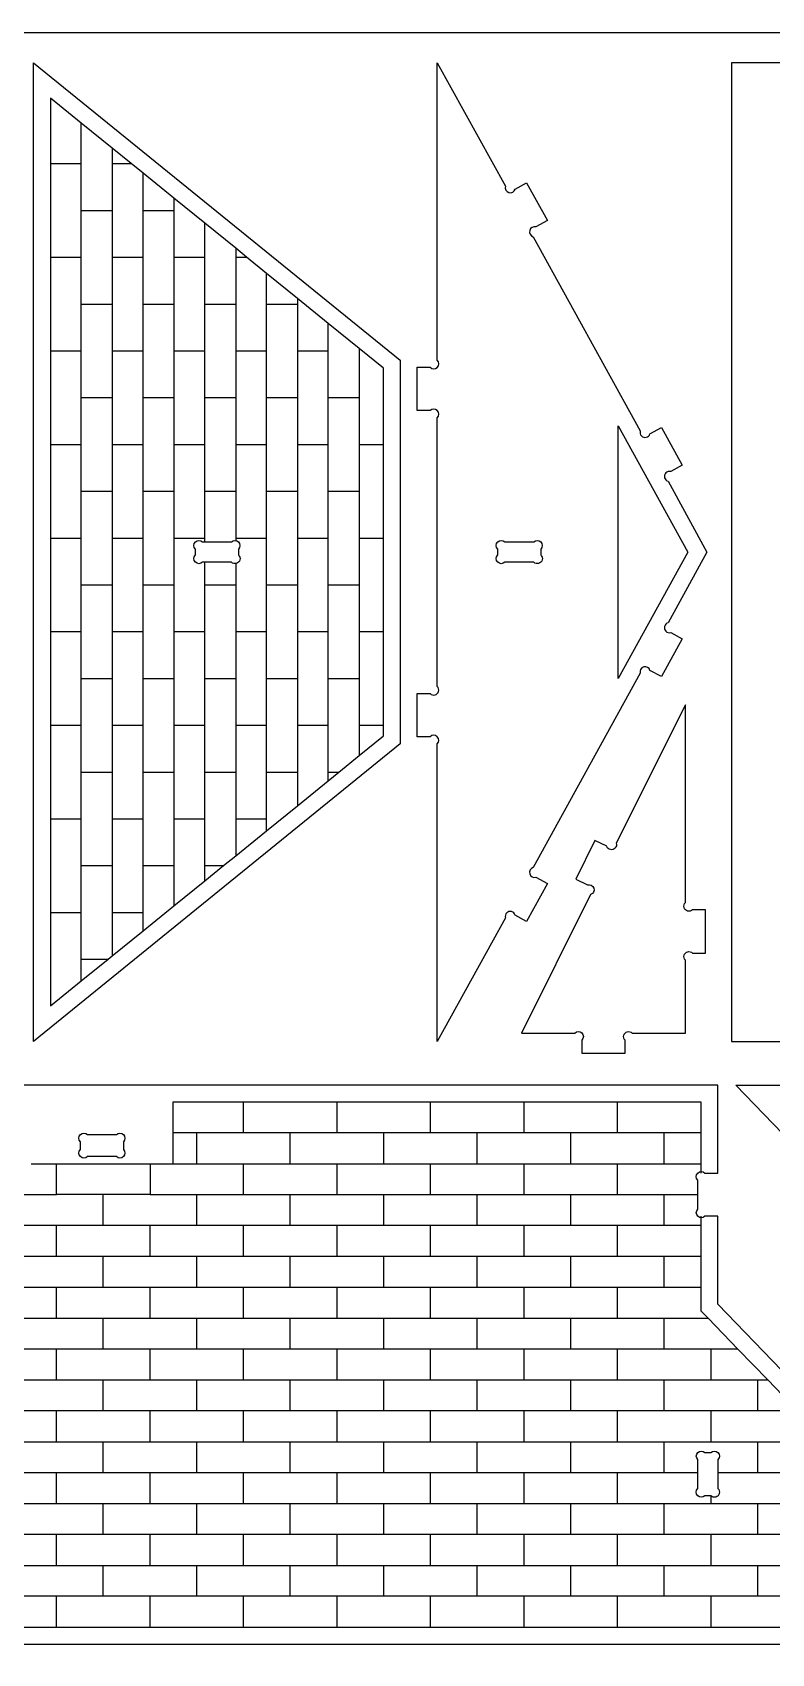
# Model space of a CAD drawing. Extents: x -2.7 to 43.2, y 4.7 to 37.6.
# Drawn here: x 10.9 to 20.05, y 17.55 to 37.59 of the extents above; entities that cross this region are included whole.
import ezdxf

# ---------------------------------------------------------------- set-up
doc = ezdxf.new("R2010")
doc.units = 0
doc.header["$MEASUREMENT"] = 0
doc.layers.get('0').update_dxf_attribs({"linetype": 'CONTINUOUS'})
doc.layers.add('ENGRAVING', color=1, linetype='CONTINUOUS')

msp = doc.modelspace()

# ---------------------------------------------------------------- linework, layer by layer
for points in [[(-2.661, 4.677), (-2.661, 37.59), (43.214, 37.59), (43.214, 4.677)], [(10.916, 25.117), (10.916, 37.215), (15.453, 33.538), (15.453, 28.795)], [(19.551, 25.117), (42.914, 25.117), (42.914, 37.215), (19.551, 37.215)]]:
    msp.add_lwpolyline(points, close=True)
for points in [[(17.015, 26.601), (16.874, 26.679, 1), (16.754, 26.645), (15.911, 25.117), (15.911, 28.794, 1), (15.822, 28.883), (15.661, 28.883), (15.661, 29.417), (15.822, 29.417, 1), (15.911, 29.505), (15.911, 32.827, 1), (15.822, 32.916), (15.661, 32.916), (15.661, 33.45), (15.822, 33.45, 1), (15.911, 33.538), (15.911, 37.215), (16.754, 35.688, 1), (16.874, 35.653), (17.015, 35.731), (17.273, 35.264), (17.132, 35.185, 1), (17.097, 35.065), (18.422, 32.663, 1), (18.542, 32.628), (18.684, 32.706), (18.942, 32.239), (18.8, 32.161, 1), (18.766, 32.041), (19.248, 31.166), (18.766, 30.292, 1), (18.8, 30.172), (18.942, 30.093), (18.684, 29.626), (18.542, 29.704, 1), (18.422, 29.669), (17.097, 27.267, 1), (17.132, 27.147), (17.273, 27.069)], [(13.451, 31.203), (13.451, 31.13, -1), (13.363, 31.041), (13.034, 31.041), (13.006, 31.041, -1), (12.917, 31.13), (12.917, 31.203, -1), (13.006, 31.291), (13.034, 31.291), (13.363, 31.291, -1)], [(16.747, 31.291), (17.104, 31.291, -1), (17.192, 31.203), (17.192, 31.13, -1), (17.104, 31.041), (16.747, 31.041, -1), (16.658, 31.13), (16.658, 31.203, -1)], [(17.624, 27.123), (17.768, 27.051, -1), (17.808, 26.932), (16.952, 25.221), (17.611, 25.221, -1), (17.7, 25.133), (17.7, 24.971), (18.234, 24.971), (18.234, 25.133, -1), (18.322, 25.221), (18.981, 25.221), (18.981, 26.122, -1), (19.069, 26.21), (19.231, 26.21), (19.231, 26.744), (19.069, 26.744, -1), (18.981, 26.833), (18.981, 29.279), (18.125, 27.568, -1), (18.007, 27.529), (17.862, 27.601)], [(0.08, 17.668), (23.442, 17.668), (19.384, 21.868), (19.384, 22.956), (19.223, 22.956, -1), (19.134, 23.044), (19.134, 23.401, -1), (19.223, 23.49), (19.384, 23.49), (19.384, 24.577), (4.138, 24.577), (4.138, 23.49), (4.3, 23.49, -1), (4.388, 23.401), (4.388, 23.044, -1), (4.3, 22.956), (4.138, 22.956), (4.138, 21.868)], [(23.663, 17.669), (23.663, 18.756), (23.824, 18.756, 1), (23.913, 18.844), (23.913, 19.201, 1), (23.824, 19.29), (23.663, 19.29), (23.663, 20.377), (19.604, 24.577), (42.967, 24.577), (38.909, 20.377), (38.909, 19.29), (38.747, 19.29, 1), (38.659, 19.201), (38.659, 18.844, 1), (38.747, 18.756), (38.909, 18.756), (38.909, 17.669)], [(12.028, 23.877), (12.028, 23.781, -1), (11.94, 23.693), (11.583, 23.693, -1), (11.494, 23.781), (11.494, 23.877, -1), (11.583, 23.965), (11.94, 23.965, -1)], [(19.384, 19.786), (19.384, 19.59, -1), (19.296, 19.501), (19.223, 19.501, -1), (19.134, 19.59), (19.134, 19.786), (19.134, 19.947, -1), (19.223, 20.035), (19.296, 20.035, -1), (19.384, 19.947)]]:
    msp.add_lwpolyline(points, format="xyb", close=True)
at = {"layer": 'ENGRAVING'}
for points in [[(11.124, 36.778), (11.124, 35.968)], [(11.506, 36.468), (11.124, 36.778)], [(11.888, 36.159), (11.506, 36.468)], [(11.506, 35.389), (11.506, 35.968), (11.506, 36.468)], [(11.888, 36.159), (11.888, 35.968), (11.888, 35.389)], [(12.124, 35.968), (11.888, 36.159)], [(11.124, 35.968), (11.124, 34.811), (11.124, 33.654)], [(11.124, 35.968), (11.506, 35.968)], [(11.888, 35.968), (12.124, 35.968)], [(12.27, 35.849), (12.124, 35.968)], [(12.27, 35.389), (12.27, 35.849)], [(12.652, 35.54), (12.27, 35.849)], [(13.034, 35.23), (12.652, 35.54)], [(12.652, 35.54), (12.652, 35.389)], [(11.506, 35.389), (11.888, 35.389)], [(11.506, 34.811), (11.506, 35.389)], [(11.888, 34.811), (12.27, 34.811), (12.27, 35.389)], [(11.888, 35.389), (11.888, 34.811)], [(12.27, 35.389), (12.652, 35.389)], [(12.652, 35.389), (12.652, 34.811)], [(13.797, 34.611), (13.551, 34.811), (13.416, 34.921), (13.034, 35.23)], [(13.034, 34.811), (13.034, 35.23)], [(13.416, 34.921), (13.416, 34.811)], [(11.124, 34.811), (11.506, 34.811)], [(11.506, 34.232), (11.506, 34.811)], [(11.888, 34.811), (11.888, 34.232)], [(12.27, 34.232), (12.27, 34.811)], [(12.652, 34.811), (12.652, 34.232)], [(12.652, 34.811), (13.034, 34.811)], [(13.034, 34.232), (13.034, 34.811)], [(13.416, 34.811), (13.416, 34.232)], [(13.416, 34.811), (13.551, 34.811)], [(14.179, 34.302), (13.797, 34.611)], [(13.797, 34.232), (13.797, 34.611)], [(14.561, 33.992), (14.179, 34.302)], [(14.179, 34.302), (14.179, 34.232)], [(11.506, 33.654), (11.506, 34.232)], [(11.506, 34.232), (11.888, 34.232)], [(11.888, 34.232), (11.888, 33.654)], [(12.27, 33.654), (12.27, 34.232)], [(12.27, 34.232), (12.652, 34.232)], [(12.652, 34.232), (12.652, 33.654)], [(13.034, 34.232), (13.416, 34.232)], [(13.034, 33.654), (13.034, 34.232)], [(13.416, 34.232), (13.416, 33.654)], [(13.797, 34.232), (14.179, 34.232)], [(13.797, 33.654), (13.797, 34.232)], [(14.179, 34.232), (14.179, 33.654)], [(14.561, 33.075), (14.561, 33.654), (14.561, 33.992)], [(14.943, 33.683), (14.561, 33.992)], [(15.244, 33.438), (14.943, 33.683)], [(14.943, 33.683), (14.943, 33.075)], [(11.124, 33.654), (11.124, 32.497)], [(11.124, 33.654), (11.506, 33.654)], [(11.506, 33.075), (11.506, 33.654)], [(11.888, 33.654), (12.27, 33.654)], [(11.888, 33.654), (11.888, 33.075)], [(12.27, 32.497), (12.27, 33.075), (12.27, 33.654)], [(12.652, 33.654), (12.652, 33.075)], [(12.652, 33.654), (13.034, 33.654)], [(13.034, 33.075), (13.034, 33.654)], [(13.416, 33.654), (13.416, 33.075)], [(13.416, 33.654), (13.797, 33.654)], [(13.797, 33.075), (13.797, 33.654)], [(14.179, 33.654), (14.561, 33.654)], [(14.179, 33.654), (14.179, 33.075)], [(15.244, 29.026), (15.244, 30.183), (15.244, 31.34), (15.244, 32.497), (15.244, 33.438)], [(11.506, 32.497), (11.506, 33.075)], [(11.506, 33.075), (11.888, 33.075)], [(11.888, 33.075), (11.888, 32.497)], [(12.27, 33.075), (12.652, 33.075)], [(12.652, 33.075), (12.652, 32.497)], [(13.034, 33.075), (13.416, 33.075)], [(13.034, 32.497), (13.034, 33.075)], [(13.416, 33.075), (13.416, 32.497), (13.416, 31.918)], [(13.797, 31.918), (13.797, 32.497), (13.797, 33.075), (14.179, 33.075), (14.179, 32.497)], [(14.561, 33.075), (14.943, 33.075)], [(14.561, 32.497), (14.561, 33.075)], [(14.943, 33.075), (14.943, 32.497)], [(11.124, 32.497), (11.506, 32.497)], [(11.124, 32.497), (11.124, 31.34)], [(11.506, 31.918), (11.506, 32.497)], [(11.888, 32.497), (12.27, 32.497)], [(11.888, 32.497), (11.888, 31.918)], [(12.27, 31.34), (12.27, 31.918), (12.27, 32.497)], [(12.652, 32.497), (12.652, 31.918)], [(12.652, 32.497), (13.034, 32.497)], [(13.034, 31.918), (13.034, 32.497)], [(13.416, 32.497), (13.797, 32.497)], [(14.179, 32.497), (14.179, 31.918)], [(14.179, 32.497), (14.561, 32.497)], [(14.561, 31.918), (14.561, 32.497)], [(14.943, 32.497), (15.244, 32.497)], [(14.943, 32.497), (14.943, 31.918)], [(11.506, 30.761), (11.506, 31.34), (11.506, 31.918), (11.888, 31.918), (11.888, 31.34), (11.888, 30.761)], [(12.27, 31.918), (12.652, 31.918), (12.652, 31.34), (12.652, 30.761)], [(13.034, 31.34), (13.034, 31.918)], [(13.034, 31.918), (13.416, 31.918), (13.416, 31.34)], [(13.797, 31.34), (13.797, 31.918)], [(13.797, 31.918), (14.179, 31.918)], [(14.179, 31.918), (14.179, 31.34)], [(14.561, 31.34), (14.561, 31.918)], [(14.561, 31.918), (14.943, 31.918)], [(14.943, 31.918), (14.943, 31.34)], [(11.124, 31.34), (11.506, 31.34)], [(11.124, 31.34), (11.124, 30.183)], [(11.888, 31.34), (12.27, 31.34)], [(12.27, 30.761), (12.27, 31.34)], [(12.652, 31.34), (13.034, 31.34)], [(13.034, 31.291), (13.034, 31.34)], [(13.416, 31.34), (13.797, 31.34)], [(13.416, 31.34), (13.416, 31.309)], [(13.797, 30.761), (13.797, 31.34)], [(14.179, 31.34), (14.179, 30.761)], [(14.179, 31.34), (14.561, 31.34)], [(14.561, 30.761), (14.561, 31.34)], [(14.943, 31.34), (14.943, 30.761)], [(14.943, 31.34), (15.244, 31.34)], [(13.034, 30.761), (13.034, 31.041)], [(13.416, 31.023), (13.416, 30.761)], [(11.506, 29.604), (11.506, 30.183), (11.506, 30.761), (11.888, 30.761), (11.888, 30.183)], [(12.27, 30.761), (12.652, 30.761)], [(12.27, 30.183), (12.27, 30.761)], [(12.652, 30.761), (12.652, 30.183)], [(13.034, 30.761), (13.416, 30.761)], [(13.034, 30.183), (13.034, 30.761)], [(13.416, 30.761), (13.416, 30.183)], [(13.797, 30.761), (14.179, 30.761)], [(13.797, 30.183), (13.797, 30.761)], [(14.179, 30.761), (14.179, 30.183)], [(14.561, 30.183), (14.561, 30.761)], [(14.561, 30.761), (14.943, 30.761), (14.943, 30.183), (14.943, 29.604)], [(11.124, 30.183), (11.124, 29.026)], [(11.124, 30.183), (11.506, 30.183)], [(11.888, 30.183), (12.27, 30.183)], [(11.888, 30.183), (11.888, 29.604)], [(12.27, 29.604), (12.27, 30.183)], [(12.652, 30.183), (13.034, 30.183)], [(12.652, 30.183), (12.652, 29.604)], [(13.034, 29.604), (13.034, 30.183)], [(13.416, 30.183), (13.797, 30.183)], [(13.416, 30.183), (13.416, 29.604)], [(13.797, 29.604), (13.797, 30.183)], [(14.179, 30.183), (14.561, 30.183)], [(14.179, 30.183), (14.179, 29.604)], [(14.561, 29.604), (14.561, 30.183)], [(14.943, 30.183), (15.244, 30.183)], [(11.506, 29.604), (11.888, 29.604)], [(11.506, 29.026), (11.506, 29.604)], [(11.888, 29.604), (11.888, 29.026)], [(12.27, 29.026), (12.27, 29.604)], [(12.27, 29.604), (12.652, 29.604)], [(12.652, 29.604), (12.652, 29.026)], [(13.034, 29.026), (13.034, 29.604)], [(13.034, 29.604), (13.416, 29.604)], [(13.416, 29.604), (13.416, 29.026)], [(13.797, 29.026), (13.797, 29.604)], [(13.797, 29.604), (14.179, 29.604)], [(14.179, 29.604), (14.179, 29.026)], [(14.561, 29.604), (14.943, 29.604)], [(14.561, 29.026), (14.561, 29.604)], [(14.943, 29.604), (14.943, 29.026)], [(11.124, 29.026), (11.506, 29.026)], [(11.124, 29.026), (11.124, 27.869)], [(11.506, 28.447), (11.506, 29.026)], [(11.888, 29.026), (12.27, 29.026)], [(11.888, 29.026), (11.888, 28.447)], [(12.27, 28.447), (12.27, 29.026)], [(12.652, 29.026), (13.034, 29.026)], [(12.652, 29.026), (12.652, 28.447)], [(13.034, 28.447), (13.034, 29.026)], [(13.416, 29.026), (13.797, 29.026)], [(13.416, 29.026), (13.416, 28.447)], [(13.797, 28.447), (13.797, 29.026)], [(14.179, 29.026), (14.561, 29.026)], [(14.179, 29.026), (14.179, 28.447)], [(14.561, 28.447), (14.561, 29.026)], [(14.561, 28.447), (14.693, 28.447), (14.943, 28.65), (15.244, 28.894)], [(14.943, 29.026), (14.943, 28.65)], [(14.943, 29.026), (15.244, 29.026)], [(15.244, 28.894), (15.244, 29.026)], [(11.506, 27.869), (11.506, 28.447)], [(11.506, 28.447), (11.888, 28.447)], [(11.888, 28.447), (11.888, 27.869)], [(12.27, 27.869), (12.27, 28.447)], [(12.27, 28.447), (12.652, 28.447)], [(12.652, 28.447), (12.652, 27.869)], [(13.034, 27.102), (13.265, 27.29), (13.416, 27.412), (13.797, 27.721), (14.179, 28.031), (14.561, 28.34), (14.693, 28.447)], [(13.034, 27.29), (13.034, 27.869), (13.034, 28.447), (13.416, 28.447)], [(13.416, 28.447), (13.416, 27.869)], [(13.797, 27.869), (13.797, 28.447)], [(13.797, 28.447), (14.179, 28.447)], [(14.179, 28.447), (14.179, 28.031)], [(14.561, 28.34), (14.561, 28.447)], [(11.124, 27.869), (11.506, 27.869)], [(11.124, 27.869), (11.124, 26.712), (11.124, 25.555), (11.506, 25.864), (11.838, 26.133)], [(11.506, 27.29), (11.506, 27.869)], [(11.888, 27.869), (11.888, 27.29)], [(11.888, 27.869), (12.27, 27.869)], [(12.27, 27.29), (12.27, 27.869)], [(12.652, 27.869), (13.034, 27.869)], [(12.652, 27.869), (12.652, 27.29)], [(13.416, 27.869), (13.797, 27.869)], [(13.416, 27.869), (13.416, 27.412)], [(13.797, 27.721), (13.797, 27.869)], [(11.506, 26.712), (11.506, 27.29)], [(11.506, 27.29), (11.888, 27.29)], [(11.888, 27.29), (11.888, 26.712)], [(12.27, 26.712), (12.27, 27.29)], [(12.27, 27.29), (12.652, 27.29)], [(12.652, 27.29), (12.652, 26.793)], [(13.034, 27.29), (13.265, 27.29)], [(13.034, 27.102), (13.034, 27.29)], [(12.652, 26.793), (13.034, 27.102)], [(11.124, 26.712), (11.506, 26.712)], [(11.506, 26.133), (11.506, 26.712)], [(11.888, 26.712), (12.27, 26.712)], [(11.888, 26.712), (11.888, 26.174)], [(12.27, 26.483), (12.652, 26.793)], [(12.27, 26.483), (12.27, 26.712)], [(11.888, 26.174), (12.27, 26.483)], [(11.506, 25.864), (11.506, 26.133)], [(11.506, 26.133), (11.838, 26.133)], [(11.838, 26.133), (11.888, 26.174)], [(12.637, 24.368), (12.637, 23.986)], [(13.514, 24.368), (12.637, 24.368)], [(14.671, 23.986), (14.092, 23.986), (13.514, 23.986), (13.514, 24.368)], [(14.671, 24.368), (13.514, 24.368)], [(14.671, 23.986), (14.671, 24.368)], [(15.828, 24.368), (14.671, 24.368)], [(15.828, 23.986), (15.828, 24.368)], [(16.985, 24.368), (15.828, 24.368)], [(18.142, 23.986), (17.563, 23.986), (16.985, 23.986), (16.985, 24.368)], [(18.142, 24.368), (16.985, 24.368)], [(19.176, 24.368), (18.142, 24.368)], [(18.142, 23.986), (18.142, 24.368)], [(19.176, 23.986), (19.176, 24.368)], [(12.637, 23.986), (12.637, 23.605)], [(12.935, 23.986), (12.637, 23.986)], [(13.514, 23.986), (12.935, 23.986)], [(12.935, 23.605), (12.935, 23.986)], [(14.092, 23.605), (14.092, 23.986)], [(15.249, 23.986), (14.671, 23.986)], [(15.828, 23.986), (15.249, 23.986)], [(15.249, 23.605), (15.249, 23.986)], [(16.406, 23.986), (15.828, 23.986)], [(16.985, 23.986), (16.406, 23.986)], [(16.406, 23.605), (16.406, 23.986)], [(17.563, 23.605), (17.563, 23.986)], [(18.72, 23.986), (18.142, 23.986)], [(18.72, 23.605), (18.72, 23.986)], [(19.176, 23.986), (18.72, 23.986)], [(19.176, 23.605), (19.176, 23.986)], [(10.885, 23.605), (11.2, 23.605)], [(12.357, 23.223), (11.778, 23.223), (11.2, 23.223), (11.2, 23.605), (12.357, 23.605)], [(12.357, 23.605), (12.357, 23.223)], [(12.357, 23.605), (12.637, 23.605)], [(12.637, 23.605), (12.935, 23.605)], [(12.935, 23.605), (13.514, 23.605)], [(13.514, 23.223), (13.514, 23.605), (14.092, 23.605)], [(14.092, 23.605), (14.671, 23.605)], [(14.671, 23.605), (15.249, 23.605)], [(14.671, 23.223), (14.671, 23.605)], [(15.249, 23.605), (15.828, 23.605)], [(15.828, 23.223), (15.828, 23.605)], [(15.828, 23.605), (16.406, 23.605)], [(16.406, 23.605), (16.985, 23.605)], [(16.985, 23.223), (16.985, 23.605), (17.563, 23.605)], [(17.563, 23.605), (18.142, 23.605)], [(18.142, 23.605), (18.72, 23.605)], [(18.142, 23.223), (18.142, 23.605)], [(18.72, 23.605), (19.176, 23.605)], [(19.176, 23.49), (19.176, 23.605)], [(10.621, 23.223), (11.2, 23.223)], [(11.778, 22.841), (11.778, 23.223)], [(12.357, 23.223), (12.935, 23.223)], [(12.935, 22.841), (12.935, 23.223)], [(12.935, 23.223), (13.514, 23.223), (14.092, 23.223)], [(14.092, 23.223), (14.671, 23.223)], [(14.092, 22.841), (14.092, 23.223)], [(14.671, 23.223), (15.249, 23.223)], [(15.249, 23.223), (15.828, 23.223)], [(15.249, 22.841), (15.249, 23.223)], [(15.828, 23.223), (16.406, 23.223)], [(16.406, 22.841), (16.406, 23.223)], [(16.406, 23.223), (16.985, 23.223)], [(16.985, 23.223), (17.563, 23.223)], [(17.563, 22.841), (17.563, 23.223), (18.142, 23.223), (18.72, 23.223)], [(18.72, 22.841), (18.72, 23.223)], [(18.72, 23.223), (19.134, 23.223)], [(19.176, 22.841), (19.176, 22.956)], [(11.2, 22.459), (10.621, 22.459), (10.043, 22.459), (10.043, 22.841)], [(11.2, 22.841), (10.621, 22.841)], [(11.778, 22.841), (11.2, 22.841)], [(11.2, 22.459), (11.2, 22.841)], [(12.357, 22.841), (11.778, 22.841)], [(13.514, 22.459), (12.935, 22.459), (12.357, 22.459), (12.357, 22.841)], [(12.935, 22.841), (12.357, 22.841)], [(13.514, 22.841), (12.935, 22.841)], [(14.092, 22.459), (13.514, 22.459), (13.514, 22.841)], [(14.092, 22.841), (13.514, 22.841)], [(14.671, 22.841), (14.092, 22.841)], [(15.828, 22.459), (15.249, 22.459), (14.671, 22.459), (14.671, 22.841)], [(15.249, 22.841), (14.671, 22.841)], [(15.828, 22.841), (15.249, 22.841)], [(15.828, 22.459), (15.828, 22.841)], [(16.406, 22.841), (15.828, 22.841)], [(16.985, 22.841), (16.406, 22.841)], [(18.142, 22.459), (17.563, 22.459), (16.985, 22.459), (16.985, 22.841)], [(17.563, 22.841), (16.985, 22.841)], [(18.142, 22.841), (17.563, 22.841)], [(18.142, 22.459), (18.142, 22.841)], [(18.72, 22.841), (18.142, 22.841)], [(19.176, 22.841), (18.72, 22.841)], [(19.176, 22.459), (19.176, 22.841)], [(11.778, 22.077), (11.2, 22.077), (10.621, 22.077), (10.621, 22.459)], [(11.778, 22.459), (11.2, 22.459)], [(12.357, 22.459), (11.778, 22.459)], [(11.778, 22.077), (11.778, 22.459)], [(12.935, 22.077), (12.935, 22.459)], [(15.249, 22.077), (14.671, 22.077), (14.092, 22.077), (14.092, 22.459)], [(14.671, 22.459), (14.092, 22.459)], [(15.249, 22.077), (15.249, 22.459)], [(16.406, 22.459), (15.828, 22.459)], [(16.985, 22.459), (16.406, 22.459)], [(16.406, 22.077), (16.406, 22.459)], [(18.72, 22.077), (18.142, 22.077), (17.563, 22.077), (17.563, 22.459)], [(18.72, 22.459), (18.142, 22.459)], [(18.72, 22.077), (18.72, 22.459)], [(19.176, 22.459), (18.72, 22.459)], [(19.176, 22.077), (19.176, 22.459)], [(11.2, 21.695), (11.2, 22.077)], [(12.357, 22.077), (11.778, 22.077)], [(12.357, 21.695), (12.357, 22.077)], [(12.935, 22.077), (12.357, 22.077)], [(13.514, 22.077), (12.935, 22.077)], [(13.514, 21.695), (13.514, 22.077)], [(14.092, 22.077), (13.514, 22.077)], [(14.671, 21.695), (14.671, 22.077)], [(15.828, 22.077), (15.249, 22.077)], [(15.828, 21.695), (15.828, 22.077)], [(16.406, 22.077), (15.828, 22.077)], [(16.985, 22.077), (16.406, 22.077)], [(16.985, 21.695), (16.985, 22.077)], [(17.563, 22.077), (16.985, 22.077)], [(18.142, 21.695), (18.142, 22.077)], [(19.176, 22.077), (18.72, 22.077)], [(19.176, 21.784), (19.176, 22.077)], [(11.2, 21.313), (10.621, 21.313), (10.621, 21.695), (11.2, 21.695), (11.778, 21.695)], [(11.778, 21.695), (12.357, 21.695)], [(11.778, 21.313), (11.778, 21.695)], [(12.357, 21.695), (12.935, 21.695)], [(12.935, 21.695), (13.514, 21.695)], [(12.935, 21.313), (12.935, 21.695)], [(13.514, 21.695), (14.092, 21.695)], [(15.249, 21.313), (14.671, 21.313), (14.092, 21.313), (14.092, 21.695), (14.671, 21.695), (15.249, 21.695)], [(15.249, 21.313), (15.249, 21.695)], [(15.249, 21.695), (15.828, 21.695), (16.406, 21.695)], [(17.563, 21.313), (16.985, 21.313), (16.406, 21.313), (16.406, 21.695), (16.985, 21.695), (17.563, 21.695)], [(17.563, 21.313), (17.563, 21.695)], [(17.563, 21.695), (18.142, 21.695), (18.72, 21.695)], [(19.63, 21.313), (19.299, 21.313), (18.72, 21.313), (18.72, 21.695), (19.261, 21.695)], [(19.261, 21.695), (19.176, 21.784)], [(19.63, 21.313), (19.261, 21.695)], [(11.778, 21.313), (11.2, 21.313)], [(11.2, 20.932), (11.2, 21.313)], [(12.357, 21.313), (11.778, 21.313)], [(12.357, 20.932), (12.357, 21.313)], [(12.935, 21.313), (12.357, 21.313)], [(13.514, 21.313), (12.935, 21.313)], [(13.514, 20.932), (13.514, 21.313)], [(14.092, 21.313), (13.514, 21.313)], [(14.671, 20.932), (14.671, 21.313)], [(15.828, 21.313), (15.249, 21.313)], [(15.828, 20.932), (15.828, 21.313)], [(16.406, 21.313), (15.828, 21.313)], [(16.985, 20.932), (16.985, 21.313)], [(18.142, 21.313), (17.563, 21.313)], [(18.142, 20.932), (18.142, 21.313)], [(18.72, 21.313), (18.142, 21.313)], [(19.299, 20.932), (19.299, 21.313)], [(19.999, 20.932), (19.63, 21.313)], [(10.621, 20.932), (11.2, 20.932)], [(11.2, 20.932), (11.778, 20.932)], [(11.778, 20.932), (12.357, 20.932)], [(11.778, 20.55), (11.778, 20.932)], [(12.357, 20.932), (12.935, 20.932)], [(12.935, 20.932), (13.514, 20.932)], [(12.935, 20.55), (12.935, 20.932)], [(13.514, 20.932), (14.092, 20.932)], [(14.092, 20.55), (14.092, 20.932)], [(14.092, 20.932), (14.671, 20.932)], [(14.671, 20.932), (15.249, 20.932)], [(15.249, 20.932), (15.828, 20.932)], [(15.828, 20.55), (15.249, 20.55), (15.249, 20.932)], [(15.828, 20.932), (16.406, 20.932)], [(16.406, 20.932), (16.985, 20.932)], [(16.406, 20.55), (16.406, 20.932)], [(16.985, 20.932), (17.563, 20.932)], [(18.72, 20.55), (18.142, 20.55), (17.563, 20.55), (17.563, 20.932), (18.142, 20.932), (18.72, 20.932)], [(18.72, 20.55), (18.72, 20.932)], [(18.72, 20.932), (19.299, 20.932)], [(19.299, 20.932), (19.877, 20.932)], [(20.368, 20.55), (19.877, 20.55), (19.877, 20.932), (19.999, 20.932)], [(20.368, 20.55), (19.999, 20.932)], [(11.2, 20.55), (10.621, 20.55)], [(11.778, 20.55), (11.2, 20.55)], [(11.2, 20.168), (11.2, 20.55)], [(12.357, 20.55), (11.778, 20.55)], [(12.935, 20.55), (12.357, 20.55)], [(12.357, 20.168), (12.357, 20.55)], [(13.514, 20.55), (12.935, 20.55)], [(14.092, 20.55), (13.514, 20.55)], [(13.514, 20.168), (13.514, 20.55)], [(14.671, 20.55), (14.092, 20.55)], [(15.249, 20.55), (14.671, 20.55)], [(14.671, 20.168), (14.671, 20.55)], [(15.828, 20.168), (15.828, 20.55)], [(16.406, 20.55), (15.828, 20.55)], [(16.985, 20.55), (16.406, 20.55)], [(16.985, 20.168), (16.985, 20.55)], [(17.563, 20.55), (16.985, 20.55)], [(18.142, 20.168), (18.142, 20.55)], [(19.877, 20.55), (19.299, 20.55), (18.72, 20.55)], [(19.299, 20.168), (19.299, 20.55)], [(10.621, 20.168), (11.2, 20.168)], [(11.2, 20.168), (11.778, 20.168)], [(11.778, 20.168), (12.357, 20.168)], [(11.778, 19.786), (11.778, 20.168)], [(12.357, 20.168), (12.935, 20.168)], [(12.935, 19.786), (12.935, 20.168), (13.514, 20.168), (14.092, 20.168)], [(14.092, 19.786), (14.092, 20.168)], [(14.092, 20.168), (14.671, 20.168)], [(14.671, 20.168), (15.249, 20.168)], [(15.249, 19.786), (15.249, 20.168)], [(15.249, 20.168), (15.828, 20.168)], [(15.828, 20.168), (16.406, 20.168)], [(16.406, 20.168), (16.985, 20.168)], [(16.406, 19.786), (16.406, 20.168)], [(16.985, 20.168), (17.563, 20.168)], [(17.563, 20.168), (18.142, 20.168)], [(17.563, 19.786), (17.563, 20.168)], [(18.142, 20.168), (18.72, 20.168)], [(18.72, 19.786), (18.72, 20.168)], [(18.72, 20.168), (19.299, 20.168)], [(19.299, 20.168), (19.877, 20.168)], [(20.456, 19.786), (19.877, 19.786), (19.877, 20.168), (20.456, 20.168)], [(11.2, 19.786), (10.621, 19.786)], [(11.778, 19.786), (11.2, 19.786)], [(11.2, 19.404), (11.2, 19.786)], [(12.357, 19.786), (11.778, 19.786)], [(12.357, 19.404), (12.357, 19.786)], [(12.935, 19.786), (12.357, 19.786)], [(13.514, 19.786), (12.935, 19.786)], [(13.514, 19.404), (13.514, 19.786)], [(14.092, 19.786), (13.514, 19.786)], [(15.249, 19.786), (14.671, 19.786), (14.092, 19.786)], [(14.671, 19.404), (14.671, 19.786)], [(15.828, 19.786), (15.249, 19.786)], [(16.406, 19.786), (15.828, 19.786)], [(15.828, 19.404), (15.828, 19.786)], [(16.985, 19.786), (16.406, 19.786)], [(17.563, 19.786), (16.985, 19.786)], [(16.985, 19.404), (16.985, 19.786)], [(18.142, 19.786), (17.563, 19.786)], [(18.142, 19.404), (18.142, 19.786)], [(18.72, 19.786), (18.142, 19.786)], [(19.134, 19.786), (18.72, 19.786)], [(19.877, 19.786), (19.384, 19.786)], [(19.299, 19.404), (19.299, 19.498)], [(11.778, 19.022), (11.2, 19.022), (10.621, 19.022), (10.621, 19.404), (11.2, 19.404), (11.778, 19.404)], [(11.778, 19.404), (12.357, 19.404)], [(11.778, 19.022), (11.778, 19.404)], [(12.357, 19.404), (12.935, 19.404)], [(12.935, 19.404), (13.514, 19.404)], [(12.935, 19.022), (12.935, 19.404)], [(13.514, 19.404), (14.092, 19.404)], [(14.092, 19.022), (14.092, 19.404)], [(14.092, 19.404), (14.671, 19.404), (15.249, 19.404)], [(15.249, 19.022), (15.249, 19.404)], [(15.249, 19.404), (15.828, 19.404)], [(15.828, 19.404), (16.406, 19.404)], [(16.406, 19.022), (16.406, 19.404), (16.985, 19.404), (17.563, 19.404)], [(17.563, 19.022), (17.563, 19.404)], [(17.563, 19.404), (18.142, 19.404)], [(18.142, 19.404), (18.72, 19.404)], [(19.299, 19.022), (18.72, 19.022), (18.72, 19.404), (19.299, 19.404), (19.877, 19.404)], [(21.034, 19.022), (20.456, 19.022), (19.877, 19.022), (19.877, 19.404), (20.456, 19.404), (21.034, 19.404)], [(11.2, 18.64), (11.2, 19.022)], [(12.357, 19.022), (11.778, 19.022)], [(12.935, 19.022), (12.357, 19.022)], [(12.357, 18.64), (12.357, 19.022)], [(13.514, 19.022), (12.935, 19.022)], [(13.514, 18.64), (13.514, 19.022)], [(14.092, 19.022), (13.514, 19.022)], [(15.249, 19.022), (14.671, 19.022), (14.092, 19.022)], [(14.671, 18.64), (14.671, 19.022)], [(15.828, 19.022), (15.249, 19.022)], [(15.828, 18.64), (15.828, 19.022)], [(16.406, 19.022), (15.828, 19.022)], [(16.985, 19.022), (16.406, 19.022)], [(16.985, 18.64), (16.985, 19.022)], [(17.563, 19.022), (16.985, 19.022)], [(18.142, 19.022), (17.563, 19.022)], [(18.142, 18.64), (18.142, 19.022)], [(18.72, 19.022), (18.142, 19.022)], [(19.299, 18.64), (19.299, 19.022)], [(19.877, 19.022), (19.299, 19.022)], [(11.778, 18.259), (11.2, 18.259), (10.621, 18.259), (10.621, 18.64), (11.2, 18.64), (11.778, 18.64)], [(11.778, 18.64), (12.357, 18.64)], [(11.778, 18.259), (11.778, 18.64)], [(12.357, 18.64), (12.935, 18.64)], [(12.935, 18.64), (13.514, 18.64)], [(12.935, 18.259), (12.935, 18.64)], [(13.514, 18.64), (14.092, 18.64)], [(14.092, 18.64), (14.671, 18.64)], [(14.092, 18.259), (14.092, 18.64)], [(14.671, 18.64), (15.249, 18.64)], [(16.406, 18.259), (15.828, 18.259), (15.249, 18.259), (15.249, 18.64), (15.828, 18.64)], [(15.828, 18.64), (16.406, 18.64)], [(16.406, 18.64), (16.985, 18.64)], [(16.406, 18.259), (16.406, 18.64)], [(16.985, 18.64), (17.563, 18.64)], [(18.72, 18.259), (18.142, 18.259), (17.563, 18.259), (17.563, 18.64), (18.142, 18.64), (18.72, 18.64)], [(18.72, 18.259), (18.72, 18.64)], [(18.72, 18.64), (19.299, 18.64)], [(19.299, 18.64), (19.877, 18.64)], [(19.877, 18.64), (20.456, 18.64)], [(19.877, 18.259), (19.877, 18.64)], [(11.2, 17.877), (11.2, 18.259)], [(12.357, 18.259), (11.778, 18.259)], [(12.935, 18.259), (12.357, 18.259)], [(12.357, 17.877), (12.357, 18.259)], [(13.514, 18.259), (12.935, 18.259)], [(13.514, 17.877), (13.514, 18.259)], [(14.092, 18.259), (13.514, 18.259)], [(14.671, 18.259), (14.092, 18.259)], [(14.671, 17.877), (14.671, 18.259)], [(15.249, 18.259), (14.671, 18.259)], [(15.828, 17.877), (15.828, 18.259)], [(16.985, 18.259), (16.406, 18.259)], [(16.985, 17.877), (16.985, 18.259)], [(17.563, 18.259), (16.985, 18.259)], [(18.142, 17.877), (18.142, 18.259)], [(19.299, 18.259), (18.72, 18.259)], [(19.299, 17.877), (19.299, 18.259)], [(19.877, 18.259), (19.299, 18.259)], [(20.456, 18.259), (19.877, 18.259)], [(10.043, 17.877), (11.2, 17.877)], [(11.2, 17.877), (12.357, 17.877)], [(12.357, 17.877), (13.514, 17.877)], [(13.514, 17.877), (14.671, 17.877)], [(14.671, 17.877), (15.828, 17.877)], [(15.828, 17.877), (16.985, 17.877)], [(16.985, 17.877), (18.142, 17.877)], [(18.142, 17.877), (19.299, 17.877)], [(19.299, 17.877), (20.456, 17.877)]]:
    msp.add_lwpolyline(points, dxfattribs=at)
msp.add_lwpolyline([(18.148, 32.728), (19.01, 31.166), (18.148, 29.605)], close=True, dxfattribs=at)

doc.saveas('drawing.dxf')
